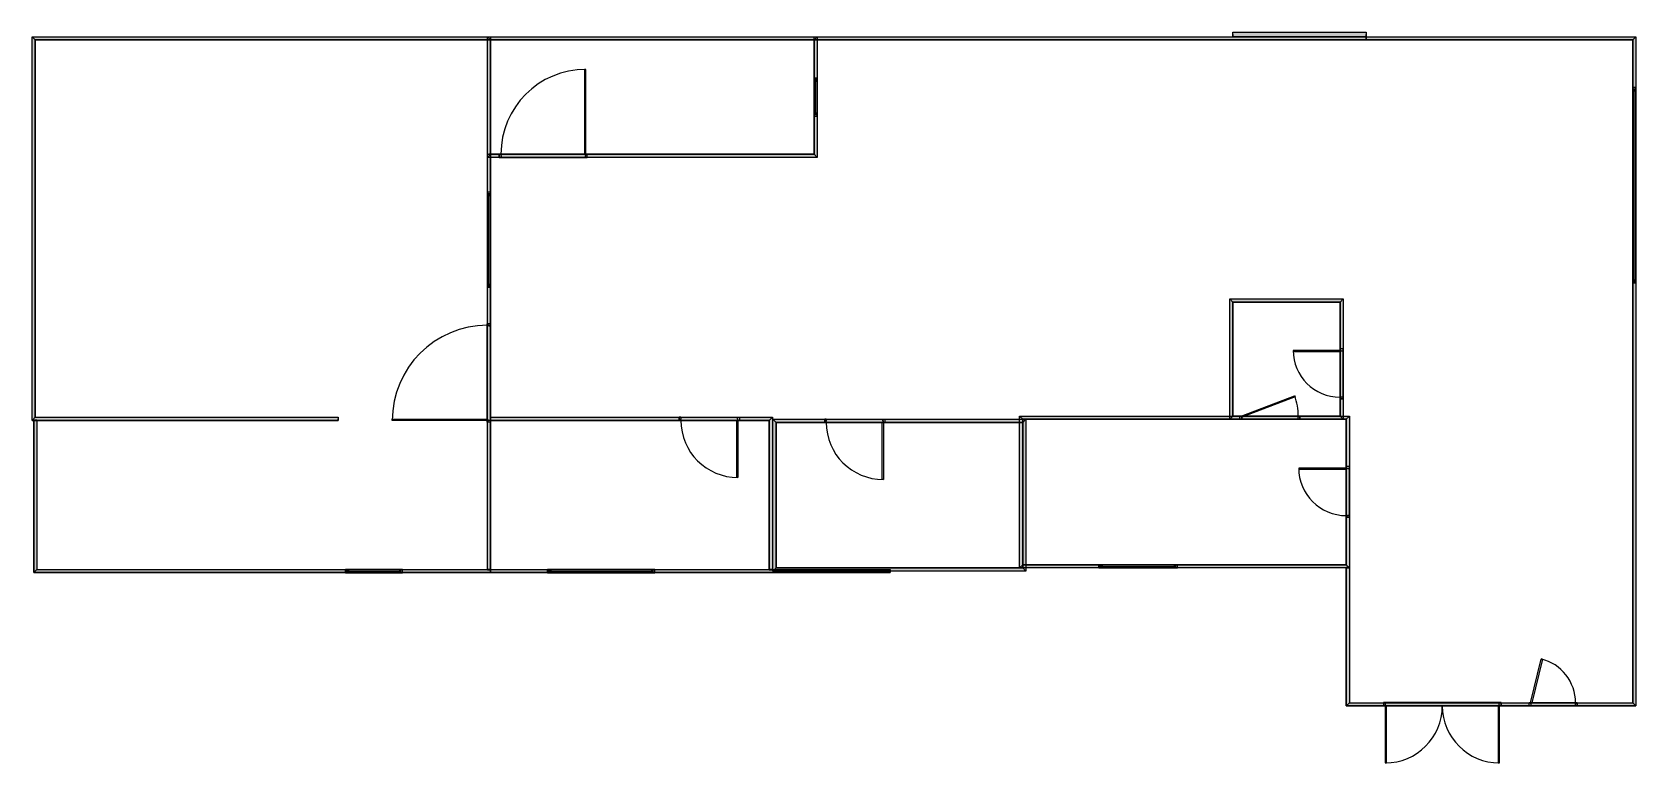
# Model space of a CAD drawing. Extents: x 1 to 170, y 0 to 77.
import ezdxf

# ---------------------------------------------------------------- set-up
doc = ezdxf.new("R2010")
doc.units = 0
doc.header["$MEASUREMENT"] = 0
doc.layers.add('BUILDING_ENVELOPE', color=7, linetype='CONTINUOUS')

msp = doc.modelspace()

# ---------------------------------------------------------------- hatches: boundary and pattern name
at = {"layer": 'BUILDING_ENVELOPE'}
for points in [[(1.42, 36.01), (1.42, 76.34), (1.76, 76.01), (1.76, 36.34)], [(1.42, 76.34), (49.59, 76.34), (49.59, 76.17), (49.59, 76.01), (1.76, 76.01)], [(49.26, 76.34), (83.92, 76.34), (83.59, 76.01), (49.59, 76.01)], [(49.26, 63.67), (49.26, 76.34), (49.59, 76.01), (49.59, 64.01)], [(83.92, 76.34), (83.92, 63.67), (83.59, 64.01), (83.59, 76.01)], [(83.59, 76.34), (141.59, 76.34), (141.59, 76.01), (83.59, 76.01), (83.59, 76.17)], [(127.59, 76.84), (141.59, 76.84), (141.59, 76.59), (141.59, 76.34), (127.59, 76.34), (127.59, 76.59)], [(141.59, 76.34), (169.92, 76.34), (169.59, 76.01), (141.59, 76.01)], [(169.92, 76.34), (169.92, 6.01), (169.59, 6.34), (169.59, 76.01)], [(83.92, 63.67), (49.26, 63.67), (49.59, 64.01), (83.59, 64.01)], [(49.26, 20.34), (49.26, 64.01), (49.42, 64.01), (49.59, 64.01), (49.59, 20.34)], [(127.26, 48.8), (139.17, 48.8), (138.84, 48.46), (127.59, 48.46)], [(127.26, 36.13), (127.26, 48.8), (127.59, 48.46), (127.59, 36.46)], [(139.17, 48.8), (139.17, 36.13), (138.84, 36.46), (138.84, 48.46)], [(1.76, 36.34), (33.59, 36.34), (33.59, 36.17), (33.59, 36.01), (1.42, 36.01)], [(1.59, 36.01), (1.92, 36.01), (1.92, 36.04), (1.59, 36.04)], [(1.92, 36.01), (1.92, 20.34), (1.59, 20.01), (1.59, 36.01)], [(49.59, 36.01), (49.59, 36.34), (49.56, 36.34), (49.56, 36.01)], [(49.59, 36.34), (79.2, 36.34), (78.86, 36.01), (49.59, 36.01)], [(79.2, 36.34), (79.2, 20.34), (78.86, 20.34), (78.86, 36.01)], [(79.26, 36.13), (105.84, 36.13), (105.5, 35.8), (79.59, 35.8)], [(79.26, 20.17), (79.26, 36.13), (79.59, 35.8), (79.59, 20.51)], [(105.17, 36.46), (139.84, 36.46), (139.5, 36.13), (105.5, 36.13)], [(105.17, 20.51), (105.17, 36.46), (105.5, 36.13), (105.5, 20.84)], [(105.84, 36.13), (105.84, 20.17), (105.5, 20.51), (105.5, 35.8)], [(139.17, 36.13), (127.26, 36.13), (127.59, 36.46), (138.84, 36.46)], [(139.84, 36.46), (139.84, 20.51), (139.5, 20.84), (139.5, 36.13)], [(1.92, 20.34), (49.59, 20.34), (49.59, 20.17), (49.59, 20.01), (1.59, 20.01)], [(49.59, 20.34), (49.26, 20.34), (49.26, 20.31), (49.59, 20.31)], [(49.59, 20.01), (49.59, 20.34), (49.56, 20.34), (49.56, 20.01)], [(49.59, 20.34), (91.59, 20.34), (91.59, 20.17), (91.59, 20.01), (49.59, 20.01)], [(79.2, 20.34), (78.86, 20.34), (78.86, 20.31), (79.2, 20.31)], [(105.84, 20.17), (79.26, 20.17), (79.59, 20.51), (105.5, 20.51)], [(139.84, 20.51), (105.17, 20.51), (105.5, 20.84), (139.5, 20.84)], [(139.5, 20.51), (139.84, 20.51), (139.84, 20.54), (139.5, 20.54)], [(139.84, 20.51), (139.84, 6.34), (139.5, 6.01), (139.5, 20.51)], [(139.84, 6.34), (169.59, 6.34), (169.92, 6.01), (139.5, 6.01)]]:
    msp.add_hatch(color=253, dxfattribs=at).paths.add_polyline_path(points)

# ---------------------------------------------------------------- linework, layer by layer
at = {"layer": 'BUILDING_ENVELOPE', "color": 7, "linetype": 'CONTINUOUS'}
for p, q in [((1.42, 36.01), (1.42, 76.34)), ((1.76, 36.34), (1.76, 76.01)), ((49.26, 76.34), (83.92, 76.34)), ((49.26, 63.67), (49.26, 76.34)), ((49.59, 76.01), (83.59, 76.01)), ((49.59, 64.01), (49.59, 76.01)), ((83.59, 76.01), (83.59, 64.01)), ((83.92, 76.34), (83.92, 63.67)), ((141.59, 76.34), (169.92, 76.34)), ((141.59, 76.01), (169.59, 76.01)), ((169.59, 76.01), (169.59, 6.34)), ((169.92, 76.34), (169.92, 6.01)), ((83.92, 72.01), (83.59, 72.01)), ((83.59, 72.01), (83.59, 71.84)), ((83.92, 72.01), (83.59, 72.01)), ((83.59, 71.84), (83.67, 71.84)), ((83.76, 68.34), (83.76, 71.67)), ((83.84, 71.84), (83.92, 71.84)), ((83.92, 71.84), (83.92, 72.01)), ((169.92, 71.01), (169.59, 71.01)), ((169.59, 71.01), (169.59, 70.84)), ((169.92, 71.01), (169.59, 71.01)), ((169.59, 70.84), (169.67, 70.84)), ((169.84, 70.84), (169.92, 70.84)), ((169.92, 70.84), (169.92, 71.01)), ((169.76, 50.8), (169.76, 70.67)), ((83.59, 68.01), (83.59, 68.17)), ((83.59, 68.17), (83.67, 68.17)), ((83.92, 68.01), (83.59, 68.01)), ((83.92, 68.01), (83.59, 68.01)), ((83.84, 68.17), (83.92, 68.17)), ((83.92, 68.17), (83.92, 68.01)), ((83.92, 63.67), (49.26, 63.67)), ((83.59, 64.01), (49.59, 64.01)), ((50.51, 63.67), (50.51, 64.01)), ((50.51, 64.01), (50.68, 64.01)), ((50.51, 63.67), (50.51, 64.01)), ((50.68, 63.67), (50.51, 63.67)), ((50.68, 64.01), (50.68, 63.88)), ((50.68, 63.88), (50.72, 63.88)), ((50.68, 63.76), (50.68, 63.67)), ((50.72, 63.76), (50.68, 63.76)), ((50.72, 63.88), (50.72, 63.76)), ((59.59, 63.88), (59.55, 63.88)), ((59.55, 63.88), (59.55, 63.76)), ((59.55, 63.76), (59.59, 63.76)), ((59.76, 64.01), (59.59, 64.01)), ((59.59, 64.01), (59.59, 63.88)), ((59.59, 63.76), (59.59, 63.67)), ((59.59, 63.67), (59.76, 63.67)), ((59.76, 63.67), (59.76, 64.01)), ((59.76, 63.67), (59.76, 64.01)), ((49.59, 60.01), (49.26, 60.01)), ((49.26, 60.01), (49.26, 59.84)), ((49.59, 60.01), (49.26, 60.01)), ((49.26, 59.84), (49.34, 59.84)), ((49.42, 50.34), (49.42, 59.67)), ((49.51, 59.84), (49.59, 59.84)), ((49.59, 59.84), (49.59, 60.01)), ((169.59, 50.47), (169.59, 50.63)), ((169.59, 50.63), (169.67, 50.63)), ((169.84, 50.63), (169.92, 50.63)), ((169.92, 50.63), (169.92, 50.47)), ((49.26, 50.01), (49.26, 50.17)), ((49.26, 50.17), (49.34, 50.17)), ((49.59, 50.01), (49.26, 50.01)), ((49.59, 50.01), (49.26, 50.01)), ((49.51, 50.17), (49.59, 50.17)), ((49.59, 50.17), (49.59, 50.01)), ((169.92, 50.47), (169.59, 50.47)), ((169.92, 50.47), (169.59, 50.47)), ((127.26, 48.8), (139.17, 48.8)), ((127.26, 36.13), (127.26, 48.8)), ((127.59, 48.46), (138.84, 48.46)), ((127.59, 36.46), (127.59, 48.46)), ((138.84, 48.46), (138.84, 36.46)), ((139.17, 48.8), (139.17, 36.13)), ((49.59, 46.17), (49.26, 46.17)), ((49.26, 46.17), (49.26, 46.01)), ((49.59, 46.17), (49.26, 46.17)), ((49.26, 46.01), (49.38, 46.01)), ((49.38, 46.01), (49.38, 45.97)), ((49.38, 45.97), (49.51, 45.97)), ((49.51, 46.01), (49.59, 46.01)), ((49.51, 45.97), (49.51, 46.01)), ((49.59, 46.01), (49.59, 46.17)), ((139.17, 43.55), (138.84, 43.55)), ((138.84, 43.55), (138.84, 43.38)), ((139.17, 43.55), (138.84, 43.55)), ((138.84, 43.38), (138.96, 43.38)), ((138.96, 43.38), (138.96, 43.34)), ((138.96, 43.34), (139.09, 43.34)), ((139.09, 43.38), (139.17, 43.38)), ((139.09, 43.34), (139.09, 43.38)), ((139.17, 43.38), (139.17, 43.55)), ((138.84, 38.3), (138.84, 38.47)), ((138.84, 38.47), (138.96, 38.47)), ((139.17, 38.3), (138.84, 38.3)), ((139.17, 38.3), (138.84, 38.3)), ((138.96, 38.47), (138.96, 38.51)), ((138.96, 38.51), (139.09, 38.51)), ((139.09, 38.51), (139.09, 38.47)), ((139.09, 38.47), (139.17, 38.47)), ((139.17, 38.47), (139.17, 38.3)), ((1.59, 36.01), (1.59, 20.01)), ((1.92, 36.01), (1.92, 20.34)), ((49.26, 35.84), (49.26, 36.01)), ((49.26, 36.01), (49.38, 36.01)), ((49.59, 35.84), (49.26, 35.84)), ((49.59, 35.84), (49.26, 35.84)), ((49.38, 36.01), (49.38, 36.05)), ((49.38, 36.05), (49.51, 36.05)), ((49.51, 36.05), (49.51, 36.01)), ((49.51, 36.01), (49.59, 36.01)), ((49.59, 36.34), (79.2, 36.34)), ((49.59, 36.01), (49.59, 35.84)), ((49.59, 36.01), (78.86, 36.01)), ((69.42, 36.34), (69.42, 36.01)), ((69.59, 36.34), (69.42, 36.34)), ((69.42, 36.34), (69.42, 36.01)), ((69.42, 36.01), (69.59, 36.01)), ((69.59, 36.26), (69.59, 36.34)), ((69.63, 36.26), (69.59, 36.26)), ((69.59, 36.01), (69.59, 36.13)), ((69.59, 36.13), (69.63, 36.13)), ((69.63, 36.13), (69.63, 36.26)), ((75.55, 36.13), (75.55, 36.26)), ((75.55, 36.26), (75.59, 36.26)), ((75.59, 36.13), (75.55, 36.13)), ((75.59, 36.26), (75.59, 36.34)), ((75.59, 36.34), (75.76, 36.34)), ((75.59, 36.01), (75.59, 36.13)), ((75.76, 36.01), (75.59, 36.01)), ((75.76, 36.34), (75.76, 36.01)), ((75.76, 36.34), (75.76, 36.01)), ((78.86, 36.01), (78.86, 20.34)), ((79.2, 36.34), (79.2, 20.34)), ((79.26, 36.13), (105.84, 36.13)), ((79.26, 20.17), (79.26, 36.13)), ((79.59, 35.8), (105.5, 35.8)), ((79.59, 20.51), (79.59, 35.8)), ((84.7, 36.13), (84.7, 35.8)), ((84.86, 36.13), (84.7, 36.13)), ((84.7, 36.13), (84.7, 35.8)), ((84.7, 35.8), (84.86, 35.8)), ((84.86, 36.05), (84.86, 36.13)), ((84.9, 36.05), (84.86, 36.05)), ((84.86, 35.8), (84.86, 35.92)), ((84.86, 35.92), (84.9, 35.92)), ((84.9, 35.92), (84.9, 36.05)), ((90.82, 35.92), (90.82, 36.05)), ((90.82, 36.05), (90.86, 36.05)), ((90.86, 35.92), (90.82, 35.92)), ((90.86, 36.05), (90.86, 36.13)), ((90.86, 36.13), (91.03, 36.13)), ((90.86, 35.8), (90.86, 35.92)), ((91.03, 35.8), (90.86, 35.8)), ((91.03, 36.13), (91.03, 35.8)), ((91.03, 36.13), (91.03, 35.8)), ((105.17, 36.46), (139.84, 36.46)), ((105.17, 20.51), (105.17, 36.46)), ((105.5, 36.13), (139.5, 36.13)), ((105.5, 20.84), (105.5, 36.13)), ((105.5, 35.8), (105.5, 20.51)), ((105.84, 36.13), (105.84, 20.17)), ((139.17, 36.13), (127.26, 36.13)), ((138.84, 36.46), (127.59, 36.46)), ((128.3, 36.13), (128.3, 36.46)), ((128.3, 36.46), (128.46, 36.46)), ((128.3, 36.13), (128.3, 36.46)), ((128.46, 36.13), (128.3, 36.13)), ((128.46, 36.46), (128.46, 36.34)), ((128.46, 36.34), (128.51, 36.34)), ((128.46, 36.22), (128.46, 36.13)), ((128.51, 36.22), (128.46, 36.22)), ((128.51, 36.34), (128.51, 36.22)), ((134.46, 36.34), (134.42, 36.34)), ((134.42, 36.34), (134.42, 36.22)), ((134.42, 36.22), (134.46, 36.22)), ((134.63, 36.46), (134.46, 36.46)), ((134.46, 36.46), (134.46, 36.34)), ((134.46, 36.22), (134.46, 36.13)), ((134.46, 36.13), (134.63, 36.13)), ((134.63, 36.13), (134.63, 36.46)), ((134.63, 36.13), (134.63, 36.46)), ((139.5, 36.13), (139.5, 20.84)), ((139.84, 36.46), (139.84, 20.51)), ((139.84, 31.17), (139.5, 31.17)), ((139.5, 31.17), (139.5, 31.01)), ((139.84, 31.17), (139.5, 31.17)), ((139.5, 31.01), (139.63, 31.01)), ((139.63, 31.01), (139.63, 30.96)), ((139.63, 30.96), (139.75, 30.96)), ((139.75, 31.01), (139.84, 31.01)), ((139.75, 30.96), (139.75, 31.01)), ((139.84, 31.01), (139.84, 31.17)), ((139.5, 25.84), (139.5, 26.01)), ((139.5, 26.01), (139.63, 26.01)), ((139.84, 25.84), (139.5, 25.84)), ((139.84, 25.84), (139.5, 25.84)), ((139.63, 26.01), (139.63, 26.05)), ((139.63, 26.05), (139.75, 26.05)), ((139.75, 26.05), (139.75, 26.01)), ((139.75, 26.01), (139.84, 26.01)), ((139.84, 26.01), (139.84, 25.84)), ((34.34, 20.01), (34.34, 20.34)), ((34.34, 20.34), (34.51, 20.34)), ((34.34, 20.01), (34.34, 20.34)), ((34.51, 20.34), (34.51, 20.26)), ((40.34, 20.34), (40.17, 20.34)), ((40.17, 20.34), (40.17, 20.26)), ((40.34, 20.01), (40.34, 20.34)), ((40.34, 20.01), (40.34, 20.34)), ((55.59, 20.01), (55.59, 20.34)), ((55.59, 20.34), (55.76, 20.34)), ((55.59, 20.01), (55.59, 20.34)), ((55.76, 20.34), (55.76, 20.26)), ((66.84, 20.34), (66.67, 20.34)), ((66.67, 20.34), (66.67, 20.26)), ((66.84, 20.01), (66.84, 20.34)), ((66.84, 20.01), (66.84, 20.34)), ((105.5, 20.51), (79.59, 20.51)), ((139.84, 20.51), (105.17, 20.51)), ((139.5, 20.84), (105.5, 20.84)), ((113.5, 20.51), (113.5, 20.84)), ((113.5, 20.84), (113.67, 20.84)), ((113.5, 20.51), (113.5, 20.84)), ((113.67, 20.51), (113.5, 20.51)), ((113.67, 20.84), (113.67, 20.76)), ((113.67, 20.59), (113.67, 20.51)), ((113.84, 20.67), (121.42, 20.67)), ((121.75, 20.84), (121.59, 20.84)), ((121.59, 20.84), (121.59, 20.76)), ((121.59, 20.59), (121.59, 20.51)), ((121.59, 20.51), (121.75, 20.51)), ((121.75, 20.51), (121.75, 20.84)), ((121.75, 20.51), (121.75, 20.84)), ((139.5, 20.51), (139.5, 6.01)), ((139.84, 20.51), (139.84, 6.34)), ((34.51, 20.01), (34.34, 20.01)), ((34.51, 20.09), (34.51, 20.01)), ((34.67, 20.17), (40.01, 20.17)), ((40.17, 20.09), (40.17, 20.01)), ((40.17, 20.01), (40.34, 20.01)), ((55.76, 20.01), (55.59, 20.01)), ((55.76, 20.09), (55.76, 20.01)), ((55.92, 20.17), (66.51, 20.17)), ((66.67, 20.09), (66.67, 20.01)), ((66.67, 20.01), (66.84, 20.01)), ((105.84, 20.17), (79.26, 20.17)), ((139.5, 6.01), (169.92, 6.01)), ((139.84, 6.34), (169.59, 6.34)), ((143.42, 6.34), (143.42, 6.01)), ((143.59, 6.34), (143.42, 6.34)), ((143.42, 6.34), (143.42, 6.01)), ((143.42, 6.01), (143.59, 6.01)), ((143.59, 6.26), (143.59, 6.34)), ((143.63, 6.26), (143.59, 6.26)), ((143.59, 6.01), (143.59, 6.13)), ((143.59, 6.13), (143.63, 6.13)), ((143.63, 6.13), (143.63, 6.26)), ((155.55, 6.13), (155.55, 6.26)), ((155.55, 6.26), (155.59, 6.26)), ((155.59, 6.13), (155.55, 6.13)), ((155.59, 6.26), (155.59, 6.34)), ((155.59, 6.34), (155.76, 6.34)), ((155.59, 6.01), (155.59, 6.13)), ((155.76, 6.01), (155.59, 6.01)), ((155.76, 6.34), (155.76, 6.01)), ((155.76, 6.34), (155.76, 6.01)), ((158.7, 6.01), (158.7, 6.34)), ((158.7, 6.34), (158.86, 6.34)), ((158.7, 6.01), (158.7, 6.34)), ((158.86, 6.01), (158.7, 6.01)), ((158.86, 6.34), (158.86, 6.21)), ((158.86, 6.21), (158.9, 6.21)), ((158.86, 6.09), (158.86, 6.01)), ((158.9, 6.09), (158.86, 6.09)), ((158.9, 6.21), (158.9, 6.09)), ((163.59, 6.21), (163.55, 6.21)), ((163.55, 6.21), (163.55, 6.09)), ((163.55, 6.09), (163.59, 6.09)), ((163.76, 6.34), (163.59, 6.34)), ((163.59, 6.34), (163.59, 6.21)), ((163.59, 6.09), (163.59, 6.01)), ((163.59, 6.01), (163.76, 6.01)), ((163.76, 6.01), (163.76, 6.34)), ((163.76, 6.01), (163.76, 6.34))]:
    msp.add_line(p, q, dxfattribs=at)
for points in [[(1.42, 36.01), (1.42, 76.34), (1.76, 76.01), (1.76, 36.34)], [(1.42, 76.34), (49.59, 76.34), (49.59, 76.17), (49.59, 76.01), (1.76, 76.01)], [(49.26, 76.34), (83.92, 76.34), (83.59, 76.01), (49.59, 76.01)], [(49.26, 63.67), (49.26, 76.34), (49.59, 76.01), (49.59, 64.01)], [(83.92, 76.34), (83.92, 63.67), (83.59, 64.01), (83.59, 76.01)], [(83.59, 76.34), (141.59, 76.34), (141.59, 76.01), (83.59, 76.01), (83.59, 76.17)], [(127.59, 76.84), (141.59, 76.84), (141.59, 76.59), (141.59, 76.34), (127.59, 76.34), (127.59, 76.59)], [(141.59, 76.34), (169.92, 76.34), (169.59, 76.01), (141.59, 76.01)], [(169.92, 76.34), (169.92, 6.01), (169.59, 6.34), (169.59, 76.01)], [(59.46, 72.92), (59.46, 64.01), (59.59, 64.01), (59.59, 72.92)], [(83.93, 68.01), (83.93, 72.01), (83.58, 72.01), (83.58, 68.01)], [(83.67, 71.84), (83.67, 71.67), (83.84, 71.67), (83.84, 71.84)], [(169.93, 50.47), (169.93, 71.01), (169.58, 71.01), (169.58, 50.47)], [(169.67, 70.84), (169.67, 70.67), (169.84, 70.67), (169.84, 70.84)], [(83.67, 68.17), (83.67, 68.34), (83.84, 68.34), (83.84, 68.17)], [(83.92, 63.67), (49.26, 63.67), (49.59, 64.01), (83.59, 64.01)], [(49.26, 20.34), (49.26, 64.01), (49.42, 64.01), (49.59, 64.01), (49.59, 20.34)], [(50.51, 63.67), (59.76, 63.67), (59.76, 64.01), (50.51, 64.01)], [(49.6, 50.01), (49.6, 60.01), (49.25, 60.01), (49.25, 50.01)], [(49.34, 59.84), (49.34, 59.67), (49.51, 59.67), (49.51, 59.84)], [(169.67, 50.63), (169.67, 50.8), (169.84, 50.8), (169.84, 50.63)], [(49.34, 50.17), (49.34, 50.34), (49.51, 50.34), (49.51, 50.17)], [(127.26, 48.8), (139.17, 48.8), (138.84, 48.46), (127.59, 48.46)], [(127.26, 36.13), (127.26, 48.8), (127.59, 48.46), (127.59, 36.46)], [(139.17, 48.8), (139.17, 36.13), (138.84, 36.46), (138.84, 48.46)], [(49.6, 46.17), (49.6, 35.84), (49.25, 35.84), (49.25, 46.17)], [(133.92, 43.26), (138.84, 43.26), (138.84, 43.38), (133.92, 43.38)], [(139.18, 38.3), (139.18, 43.55), (138.83, 43.55), (138.83, 38.3)], [(134.12, 38.48), (128.51, 36.35), (128.46, 36.46), (134.07, 38.6)], [(1.76, 36.34), (33.59, 36.34), (33.59, 36.17), (33.59, 36.01), (1.42, 36.01)], [(1.59, 36.01), (1.92, 36.01), (1.92, 36.04), (1.59, 36.04)], [(1.92, 36.01), (1.92, 20.34), (1.59, 20.01), (1.59, 36.01)], [(39.26, 36.13), (49.26, 36.13), (49.26, 36.01), (39.26, 36.01)], [(49.59, 36.01), (49.59, 36.34), (49.56, 36.34), (49.56, 36.01)], [(49.59, 36.34), (79.2, 36.34), (78.86, 36.01), (49.59, 36.01)], [(69.42, 36.35), (75.76, 36.35), (75.76, 36), (69.42, 36)], [(75.46, 30.01), (75.46, 36.01), (75.59, 36.01), (75.59, 30.01)], [(79.2, 36.34), (79.2, 20.34), (78.86, 20.34), (78.86, 36.01)], [(79.26, 36.13), (105.84, 36.13), (105.5, 35.8), (79.59, 35.8)], [(79.26, 20.17), (79.26, 36.13), (79.59, 35.8), (79.59, 20.51)], [(84.7, 36.14), (91.03, 36.14), (91.03, 35.79), (84.7, 35.79)], [(90.74, 29.8), (90.74, 35.8), (90.86, 35.8), (90.86, 29.8)], [(105.17, 36.46), (139.84, 36.46), (139.5, 36.13), (105.5, 36.13)], [(105.17, 20.51), (105.17, 36.46), (105.5, 36.13), (105.5, 20.84)], [(105.84, 36.13), (105.84, 20.17), (105.5, 20.51), (105.5, 35.8)], [(139.17, 36.13), (127.26, 36.13), (127.59, 36.46), (138.84, 36.46)], [(134.63, 36.12), (128.3, 36.12), (128.3, 36.47), (134.63, 36.47)], [(139.84, 36.46), (139.84, 20.51), (139.5, 20.84), (139.5, 36.13)], [(134.5, 30.88), (139.5, 30.88), (139.5, 31.01), (134.5, 31.01)], [(139.84, 25.84), (139.84, 31.17), (139.5, 31.17), (139.5, 25.84)], [(1.92, 20.34), (49.59, 20.34), (49.59, 20.17), (49.59, 20.01), (1.59, 20.01)], [(34.34, 20), (40.34, 20), (40.34, 20.35), (34.34, 20.35)], [(34.51, 20.26), (34.67, 20.26), (34.67, 20.09), (34.51, 20.09)], [(40.17, 20.26), (40.01, 20.26), (40.01, 20.09), (40.17, 20.09)], [(49.59, 20.34), (49.26, 20.34), (49.26, 20.31), (49.59, 20.31)], [(49.59, 20.01), (49.59, 20.34), (49.56, 20.34), (49.56, 20.01)], [(49.59, 20.34), (91.59, 20.34), (91.59, 20.17), (91.59, 20.01), (49.59, 20.01)], [(55.59, 20), (66.84, 20), (66.84, 20.35), (55.59, 20.35)], [(55.76, 20.26), (55.92, 20.26), (55.92, 20.09), (55.76, 20.09)], [(66.67, 20.26), (66.51, 20.26), (66.51, 20.09), (66.67, 20.09)], [(79.2, 20.34), (78.86, 20.34), (78.86, 20.31), (79.2, 20.31)], [(105.84, 20.17), (79.26, 20.17), (79.59, 20.51), (105.5, 20.51)], [(139.84, 20.51), (105.17, 20.51), (105.5, 20.84), (139.5, 20.84)], [(113.5, 20.5), (121.75, 20.5), (121.75, 20.85), (113.5, 20.85)], [(113.67, 20.76), (113.84, 20.76), (113.84, 20.59), (113.67, 20.59)], [(121.59, 20.76), (121.42, 20.76), (121.42, 20.59), (121.59, 20.59)], [(139.5, 20.51), (139.84, 20.51), (139.84, 20.54), (139.5, 20.54)], [(139.84, 20.51), (139.84, 6.34), (139.5, 6.01), (139.5, 20.51)], [(160.1, 10.9), (158.98, 6.31), (158.86, 6.34), (159.98, 10.93)], [(139.84, 6.34), (169.59, 6.34), (169.92, 6.01), (139.5, 6.01)], [(155.76, 6.35), (143.42, 6.35), (143.42, 6), (155.76, 6)], [(143.71, 0.01), (143.71, 6.01), (143.59, 6.01), (143.59, 0.01)], [(155.59, 0.01), (155.59, 6.01), (155.46, 6.01), (155.46, 0.01)], [(163.76, 6), (158.7, 6), (158.7, 6.35), (163.76, 6.35)]]:
    msp.add_lwpolyline(points, close=True, dxfattribs=at)
for points in [[(1.42, 76.34), (49.59, 76.34), (49.59, 76.17)], [(1.76, 76.01), (49.59, 76.01), (49.59, 76.17)], [(83.59, 76.17), (83.59, 76.34), (141.59, 76.34)], [(83.59, 76.17), (83.59, 76.01), (141.59, 76.01)], [(127.59, 76.59), (127.59, 76.84), (141.59, 76.84), (141.59, 76.59)], [(127.59, 76.59), (127.59, 76.34), (141.59, 76.34), (141.59, 76.59)], [(49.26, 20.34), (49.26, 64.01), (49.42, 64.01)], [(49.59, 20.34), (49.59, 64.01), (49.42, 64.01)], [(1.42, 36.01), (33.59, 36.01), (33.59, 36.17)], [(1.76, 36.34), (33.59, 36.34), (33.59, 36.17)], [(1.92, 20.34), (49.59, 20.34), (49.59, 20.17)], [(49.59, 20.34), (91.59, 20.34), (91.59, 20.17)], [(1.59, 20.01), (49.59, 20.01), (49.59, 20.17)], [(49.59, 20.01), (91.59, 20.01), (91.59, 20.17)]]:
    msp.add_lwpolyline(points, dxfattribs=at)
for centre, radius, start, end in [((59.59, 64.01), 8.91, 90, 180), ((49.26, 36.01), 10, 90, 180), ((138.84, 43.38), 4.92, 180, 270), ((128.46, 36.46), 6, 0, 20.8545), ((75.59, 36.01), 6, 180, 270), ((90.86, 35.8), 6, 180, 270), ((139.5, 31.01), 5, 180, 270), ((158.86, 6.34), 4.73, 0, 76.359), ((143.59, 6.01), 6, 270, 0), ((155.59, 6.01), 6, 180, 270)]:
    msp.add_arc(centre, radius, start, end, dxfattribs=at)

doc.saveas('drawing.dxf')
